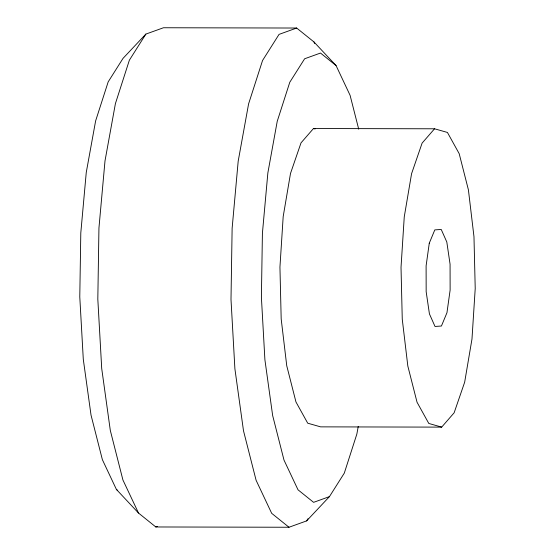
<?xml version="1.0" encoding="UTF-8"?>
<svg xmlns="http://www.w3.org/2000/svg" width="555" height="555" viewBox="0 0 555 555"><rect width="100%" height="100%" fill="white"/><g stroke="black" fill="none" stroke-linecap="round" stroke-linejoin="round"><path stroke-width="0.83" d="M358.239 426.469L356.851 434.079L344.301 473.124L329.448 496.621L306.61 520.902L288.995 527.25L155.809 526.966L138.507 513.042L116.404 489.427L102.377 459.665L91.027 415.098L83.292 359.335L79.781 296.911L80.801 232.899L86.254 172.494L95.62 120.921L108.176 81.876L123.023 58.379L145.861 34.098L163.475 27.75L296.661 28.034L313.97 41.958L336.066 65.573L350.094 95.335L358.71 129.169M145.861 34.098L129.364 60.204L115.412 103.598L104.999 160.915L98.943 228.036L97.819 299.159L101.711 368.513L110.313 430.465L122.919 479.978L138.507 513.042M306.61 520.902L307.983 518.724M313.478 128.531L301.018 142.857L290.501 173.444L283.182 216.596L279.942 267.135L281.184 318.952L286.748 365.78L295.961 401.98L307.72 423.194L320.61 426.864L441.683 427.121L454.136 412.795L464.66 382.208L471.979 339.056L475.219 288.524L473.977 236.714L468.413 189.879L459.193 153.673L447.434 132.451L434.551 128.788L313.478 128.531L315.087 128.989M434.551 128.788L422.098 143.114L411.574 173.701L404.255 216.859L401.022 267.385L402.257 319.194L407.821 366.029L417.041 402.243L428.8 423.458L441.683 427.121M329.448 496.621L313.596 502.344L298.021 489.815L283.987 460.06L272.644 415.487L264.901 359.73L261.398 297.307L262.411 233.287L267.864 172.882L277.229 121.316L289.786 82.265L304.633 58.768L320.492 53.051L336.066 65.573M296.661 28.034L279.047 34.389L262.55 60.495L248.591 103.889L238.185 161.2L232.129 228.32L230.998 299.443L234.897 368.798L243.492 430.749L256.098 480.269L271.686 513.326L288.995 527.25M155.809 526.966L157.412 526.383M116.404 489.427L117.702 490.467M313.97 41.958L314.692 43.498M429.272 243.201L426.108 265.831L426.164 291.708L429.424 313.894L435.009 326.458L441.433 326.021L446.962 312.708L450.126 290.078L450.07 264.208L446.81 242.015L441.225 229.458L434.801 229.895L429.272 243.201"/></g></svg>
